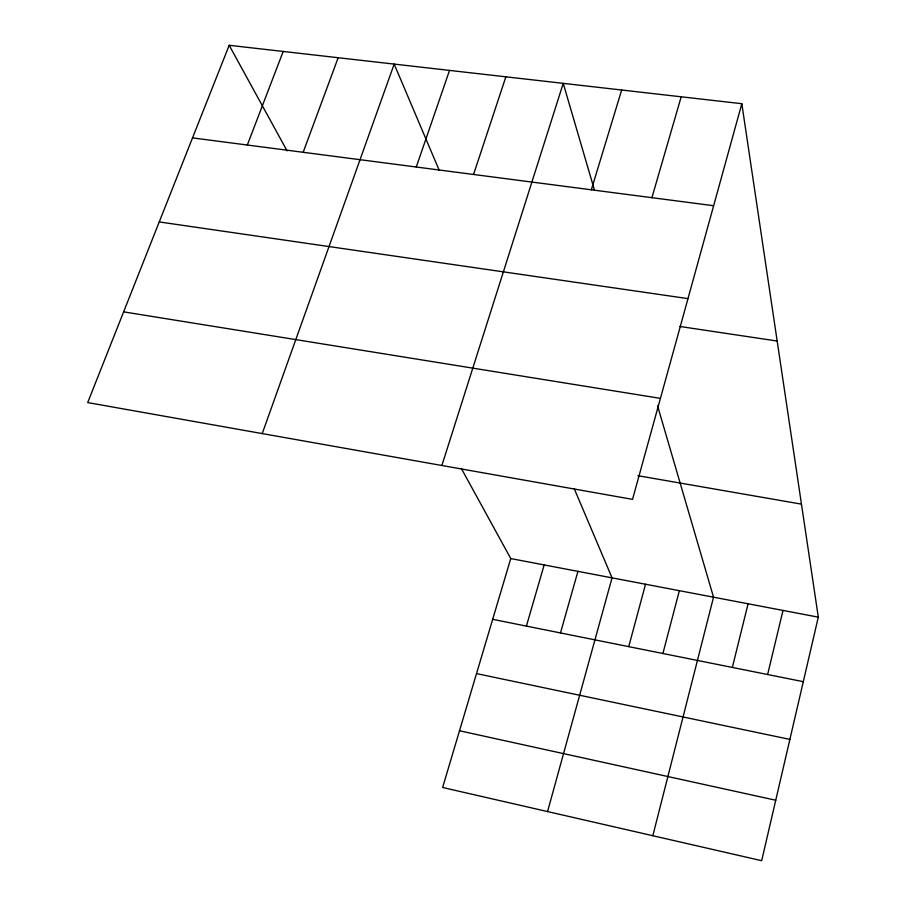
<?xml version="1.0" encoding="UTF-8"?>
<svg xmlns="http://www.w3.org/2000/svg" width="906" height="906" viewBox="0 0 906 906"><rect width="100%" height="100%" fill="white"/><g stroke="black" fill="none" stroke-linecap="round" stroke-linejoin="round"><path stroke-width="1.36" d="M741.821 103.703L632.535 499.365L87.701 402.581L229.184 45.3L741.821 103.703L818.299 617.156L761.686 860.7L442.626 787.495L510.758 558.56L461.324 468.447M767.631 674.528L782.999 610.429M732.342 667.45L748.084 603.781M652.83 835.728L713.532 597.19L657.575 405.877M662.909 653.509L679.353 590.678M628.741 646.646L645.525 584.234M547.552 811.572L612.048 577.858L574.37 488.991M560.486 632.943L577.926 571.358M526.397 626.103L544.166 564.925M651.912 197.689L681.187 96.795M591.335 189.796L621.675 90.011M441.879 465.491L563.238 83.363L594.574 190.475M473.544 174.473L505.865 76.817M416.273 167.021L449.523 70.408M262.23 433.578L394.178 64.1L439.297 170.487M303.159 152.299L338.176 57.724M247.327 145.028L283.193 51.449M192.514 137.893L713.645 205.719M159.23 221.936L687.982 298.629M679.851 326.477L777.178 341.041M123.624 311.857L660.429 398.38M637.915 475.707L801.47 504.132M510.758 558.56L818.299 617.156M492.671 619.33L803.294 681.686M476.522 673.6L789.885 739.398M459.512 730.768L775.74 800.236M229.184 45.3L287.089 150.86"/></g></svg>
